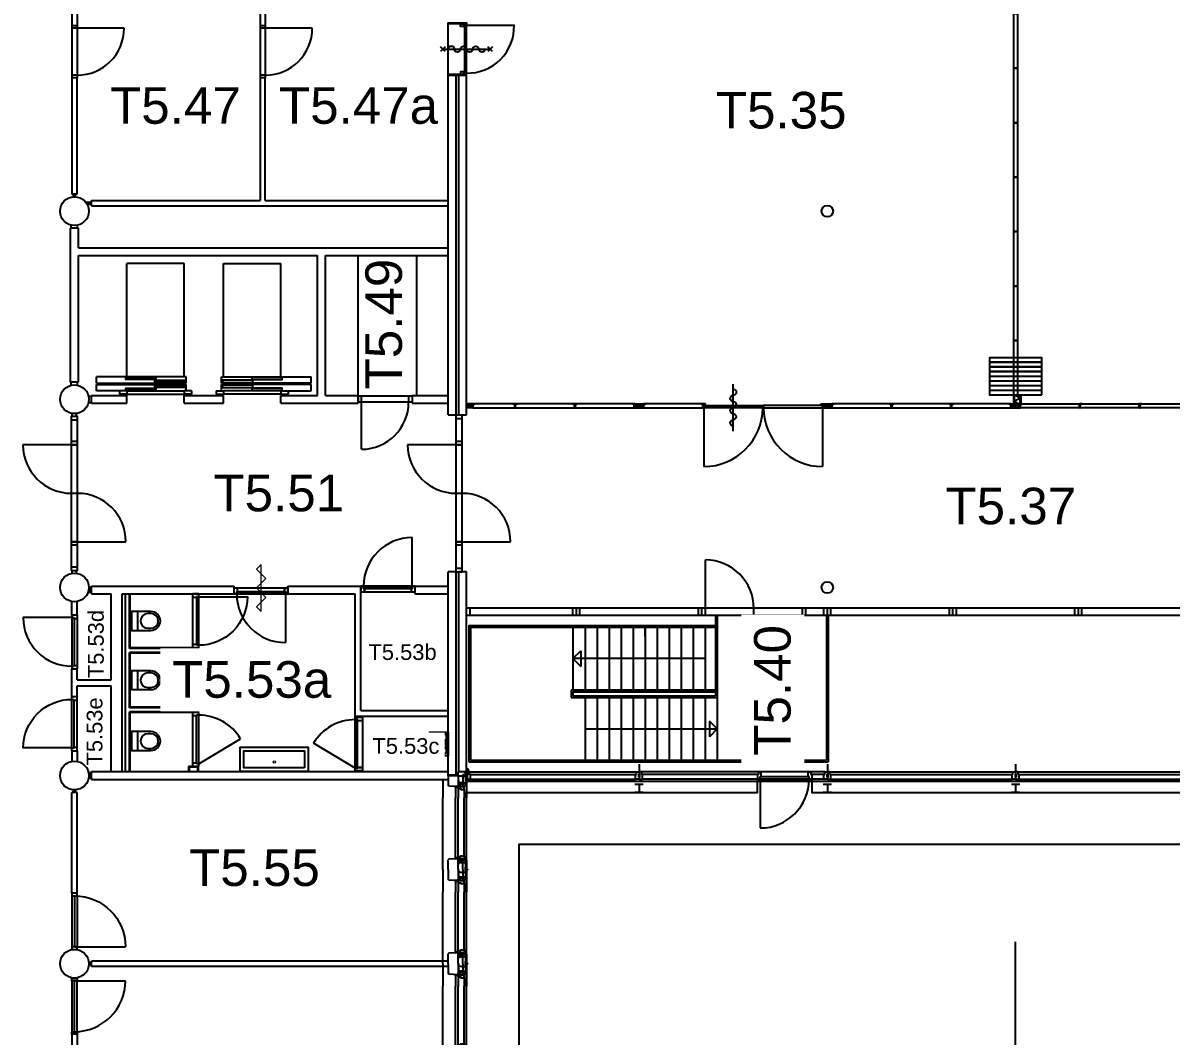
# Model space of a CAD drawing. Header units: millimetres. Extents: x 36149 to 140291, y 28900 to 90465.
# Drawn here: x 58640 to 80597, y 49466 to 68850 of the extents above; entities that cross this region are included whole.
import ezdxf
from ezdxf.enums import TextEntityAlignment as Align

# ---------------------------------------------------------------- set-up
doc = ezdxf.new("R2010")
doc.units = ezdxf.units.MM
doc.linetypes.add('HIDDEN2', pattern=[4.7625, 3.175, -1.5875])
doc.layers.get('0').update_dxf_attribs({"linetype": 'CONTINUOUS'})
for name, color, linetype in [('AL2100_BUITENWANDEN', 3, 'CONTINUOUS'), ('AL2200_BINNENWANDEN', 2, 'CONTINUOUS'), ('AL2400_TRAPPEN', 1, 'CONTINUOUS'), ('AL2800_KONSTRUKTIES', 1, 'CONTINUOUS'), ('AL3100_BUITENWANDOPENINGEN', 1, 'CONTINUOUS'), ('AL3200_BINNENWANDOPENINGEN', 1, 'CONTINUOUS'), ('AL3500_TOEBEHOREN-KOZIJNEN', 1, 'CONTINUOUS'), ('AL4600-RUIMTENUMMER', 2, 'CONTINUOUS'), ('AL4600_RUIMTENUMMERS', 2, 'CONTINUOUS'), ('AL6600_LIFTEN-DISTRIBUTIE', 1, 'CONTINUOUS'), ('AL7200_INR-GEBRUIKSRUIMTEN', 8, 'HIDDEN2'), ('AL7400_SANITAIR', 1, 'CONTINUOUS')]:
    doc.layers.add(name, color=color, linetype=linetype)
doc.styles.add('Arial', font='arial.ttf')

# ---------------------------------------------------------------- blocks, each defined once
blk = doc.blocks.new('AH28HA16')
for points in [[(-80, 76), (80, 76)], [(0, -76), (0, 76)], [(-80, -76), (80, -76)]]:
    blk.add_lwpolyline(points)
blk = doc.blocks.new('VIER')
at = {"layer": 'AL2100_BUITENWANDEN'}
for p, q in [((159, 838), (159, 1056)), ((612, 628), (612, 1056)), ((177, 808), (159, 808)), ((182, 778), (159, 798)), ((159, 778), (182, 798)), ((182, 798), (159, 798)), ((182, 778), (159, 778)), ((179, 650), (159, 670)), ((179, 670), (159, 650)), ((179, 670), (159, 670)), ((177, 643), (177, 808)), ((229, 628), (229, 793)), ((236, 775), (236, 755)), ((236, 685), (236, 665)), ((319, 628), (319, 838)), ((319, 838), (499, 828)), ((499, 828), (509, 818)), ((509, 628), (509, 818)), ((179, 650), (159, 650)), ((177, 643), (159, 643)), ((177, 613), (159, 613)), ((179, 605), (159, 605)), ((159, 585), (179, 605)), ((179, 585), (159, 605)), ((179, 585), (159, 585)), ((182, 478), (159, 478)), ((159, 478), (182, 458)), ((182, 478), (159, 458)), ((182, 458), (159, 458)), ((177, 448), (159, 448)), ((177, 448), (177, 613)), ((229, 628), (229, 463)), ((236, 480), (236, 500)), ((319, 628), (319, 418)), ((509, 628), (509, 438)), ((612, 628), (612, 199)), ((159, 418), (159, 199)), ((319, 418), (499, 428)), ((499, 428), (509, 438))]:
    blk.add_line(p, q, dxfattribs=at)
blk.add_lwpolyline([(179, 578), (179, 623), (143, 623, -0.414214), (139, 627), (139, 629, -0.414214), (143, 633), (179, 633), (179, 678)], format="xyb", dxfattribs=at)
for points in [[(226, 793), (226, 818), (159, 818), (159, 838)], [(159, 643), (159, 808)], [(259, 768), (182, 768), (182, 818)], [(259, 678), (182, 678), (182, 578)], [(314, 713), (314, 763), (214, 763)], [(314, 623), (314, 673), (214, 673)], [(159, 448), (159, 613)], [(226, 463), (226, 438), (159, 438), (159, 418)], [(259, 488), (182, 488), (182, 438)], [(314, 543), (314, 493), (214, 493)]]:
    blk.add_lwpolyline(points, dxfattribs=at)
at = {"layer": 'AL3100_BUITENWANDOPENINGEN'}
for p, q in [((205, 895), (205, 1056)), ((319, 878), (319, 1056)), ((369, 856), (369, 1056)), ((205, 361), (205, 199)), ((319, 378), (319, 199)), ((369, 399), (369, 199))]:
    blk.add_line(p, q, dxfattribs=at)
for points in [[(224, 828), (224, 838), (289, 838), (289, 828), (299, 828), (299, 838), (319, 838), (319, 878), (268, 878), (268, 895), (205, 895), (205, 828)], [(229, 793), (319, 793), (319, 808), (309, 808), (309, 823), (319, 823), (319, 838), (299, 838), (299, 828), (289, 828), (289, 838), (229, 838)], [(269, 793), (269, 790), (316, 790), (316, 743), (319, 743), (319, 793)], [(319, 856), (369, 856), (369, 837), (319, 841)], [(229, 463), (319, 463), (319, 448), (309, 448), (309, 433), (319, 433), (319, 418), (299, 418), (299, 428), (289, 428), (289, 418), (229, 418)], [(269, 463), (269, 466), (316, 466), (316, 513), (319, 513), (319, 463)], [(224, 428), (224, 418), (289, 418), (289, 428), (299, 428), (299, 418), (319, 418), (319, 378), (268, 378), (268, 361), (205, 361), (205, 428)], [(319, 399), (369, 399), (369, 418), (319, 415)]]:
    blk.add_lwpolyline(points, close=True, dxfattribs=at)
at = {"layer": 'AL3500_TOEBEHOREN-KOZIJNEN'}
for points in [[(309, 823), (319, 823), (319, 808), (309, 808)], [(329, 840), (329, 846), (319, 846), (319, 841)], [(309, 433), (319, 433), (319, 448), (309, 448)], [(329, 415), (329, 410), (319, 410), (319, 415)]]:
    blk.add_lwpolyline(points, close=True, dxfattribs=at)
blk = doc.blocks.new('L80.40.8')
blk.add_lwpolyline([(40, 0), (0, 0), (0, 80), (4.5, 80, -0.4142136), (8, 76.5), (8, 15, 0.4142136), (15, 8), (36.5, 8, -0.4142136), (40, 4.5)], format="xyb", close=True)
blk = doc.blocks.new('zelfsluitend')
blk.add_line((0, 451), (0, -451))
for centre, start, end in [((1, 291), 90.6925, 267.951), ((-3, 174), 272.7215, 87.951), ((2, 57), 92.7215, 267.951), ((3, -178), 92.7215, 267.951), ((-2, -61), 272.7215, 87.951), ((-1, -296), 270.717, 87.951)]:
    blk.add_arc(centre, 58.8, start, end)
blk = doc.blocks.new('door')
at = {"flags": 128}
for points in [[(234274, 53069), (234274, 54044)], [(235249, 53069), (234274, 53069)]]:
    blk.add_lwpolyline(points, dxfattribs=at)
for points in [[(234224, 53019), (234224, 53119), (234274, 53119), (234274, 53019)], [(235249, 53019), (235249, 53119), (235299, 53119), (235299, 53019)]]:
    blk.add_lwpolyline(points, close=True)
blk.add_arc((234274, 53069), 975, 0, 90)
blk = doc.blocks.new('WAND TOILET')
at = {"linetype": 'Continuous'}
blk.add_line((120, -180), (120, 180), dxfattribs=at)
for points in [[(370, 180), (0, 180), (0, -180), (370, -180, 1)], [(370, -140, 1), (370, 140), (310, 140, 1), (310, -140)]]:
    blk.add_lwpolyline(points, format="xyb", close=True, dxfattribs=at)

msp = doc.modelspace()

# ---------------------------------------------------------------- hatches: boundary and pattern name
at = {"layer": 'AL3200_BINNENWANDOPENINGEN'}
h = msp.add_hatch(dxfattribs=at)
h.set_pattern_fill('ISOLATIE', color=256, scale=112.499967, angle=270, style=0)
h.set_pattern_definition([(330, (142959.22, 99350), (56.24998, 97.42783), []), (30, (142959.22, 99350), (-56.24998, 97.42783), [])])
h.paths.add_polyline_path([(77709, 61723), (77597, 61723), (77597, 61565), (77709, 61565)])
h = msp.add_hatch(dxfattribs=at)
h.set_pattern_fill('ISOLATIE', color=256, scale=56, angle=180, style=0)
h.set_pattern_definition([(300, (9109.24, 99353), (-48.497423, -28), []), (240, (9109.24, 99353), (-48.497423, 28), [])])
h.paths.add_polyline_path([(67124, 61553), (67244, 61553), (67244, 61497), (67124, 61497)])
h = msp.add_hatch(dxfattribs=at)
h.set_pattern_fill('ISOLATIE', color=256, scale=37, angle=180, style=0)
h.set_pattern_definition([(240, (135724.24, 99348), (32.04294, -18.5), []), (300, (135724.24, 99348), (32.04294, 18.5), [])])
h.paths.add_polyline_path([(70509, 61534), (70339, 61534), (70339, 61497), (70509, 61497)])
h = msp.add_hatch(dxfattribs=at)
h.set_pattern_fill('ISOLATIE', color=256, scale=37, angle=180, style=0)
h.set_pattern_definition([(240, (139324.24, 99348), (32.04294, -18.5), []), (300, (139324.24, 99348), (32.04294, 18.5), [])])
h.paths.add_polyline_path([(74109, 61534), (73939, 61534), (73939, 61497), (74109, 61497)])
h = msp.add_hatch(dxfattribs=at)
h.set_pattern_fill('ISOLATIE', color=256, scale=37, angle=180, style=0)
h.set_pattern_definition([(240, (142924.24, 99348), (32.04294, -18.5), []), (300, (142924.24, 99348), (32.04294, 18.5), [])])
h.paths.add_polyline_path([(77709, 61534), (77539, 61534), (77539, 61497), (77709, 61497)])

# ---------------------------------------------------------------- linework, layer by layer
at = {"layer": 'AL2100_BUITENWANDEN'}
for p, q in [((66774, 61350), (66774, 67850)), ((66774, 67850), (67124, 67850)), ((66924, 61350), (66924, 67850)), ((66974, 61350), (66974, 67850)), ((67124, 61350), (67124, 67850)), ((66774, 61350), (66924, 61350)), ((66974, 61350), (67124, 61350)), ((66774, 54455), (66774, 58350)), ((66924, 58350), (66774, 58350)), ((66924, 54455), (66924, 58350)), ((67124, 58350), (66974, 58350)), ((66974, 54519), (66974, 58350)), ((66974, 54519), (66974, 58350)), ((67124, 54519), (67124, 58350)), ((66924, 54455), (66774, 54455)), ((66964, 54519), (66974, 54519)), ((66964, 54445), (66964, 54519)), ((67124, 54519), (66974, 54519)), ((67054, 54464), (67054, 54285)), ((67099, 54464), (67054, 54464)), ((67124, 54460), (67106, 54460)), ((67106, 54460), (67106, 54270)), ((67124, 54460), (67124, 54270)), ((66671, 54375), (66671, 54022)), ((66774, 54445), (66774, 54260)), ((66964, 54445), (66774, 54445)), ((66784, 54250), (66774, 54260)), ((66964, 54240), (66784, 54250)), ((66964, 54445), (66964, 54240)), ((67047, 54431), (67047, 54451)), ((67047, 54303), (67047, 54323)), ((67101, 54300), (67124, 54300)), ((67124, 54300), (67101, 54280)), ((67101, 54300), (67124, 54280)), ((67101, 54280), (67124, 54280)), ((67106, 54411), (67134, 54391)), ((67134, 54411), (67106, 54391)), ((67106, 54411), (67134, 54411)), ((67106, 54391), (67134, 54391)), ((67106, 54270), (67124, 54270)), ((67124, 54240), (67124, 54022))]:
    msp.add_line(p, q, dxfattribs=at)
for points in [[(66969, 54394), (66969, 54444), (67069, 54444)], [(66969, 54365), (66969, 54315), (67069, 54315)], [(67024, 54439), (67101, 54439), (67101, 54389)], [(67024, 54310), (67101, 54310), (67101, 54260)], [(67057, 54285), (67057, 54260), (67124, 54260), (67124, 54240)]]:
    msp.add_lwpolyline(points, dxfattribs=at)
for centre in [(59624, 61650), (59624, 58050), (59624, 54450), (59624, 50850)]:
    msp.add_circle(centre, 275, dxfattribs=at)
at = {"layer": 'AL2200_BINNENWANDEN'}
for p, q in [((59574, 72125), (59574, 68800)), ((59674, 69550), (59674, 68800)), ((63174, 69550), (63174, 68750)), ((63274, 69550), (63274, 68800)), ((59574, 68800), (59674, 68800)), ((59574, 68800), (59574, 67800)), ((60574, 68750), (59574, 68750)), ((59674, 68800), (59674, 67800)), ((63174, 68800), (63274, 68800)), ((63174, 68800), (63174, 67800)), ((64174, 68750), (63174, 68750)), ((63274, 68800), (63274, 67800)), ((59674, 67850), (59574, 67850)), ((63274, 67850), (63174, 67850)), ((59674, 67800), (59574, 67800)), ((59574, 67800), (59574, 65575)), ((59674, 65575), (59674, 67800)), ((63274, 67800), (63174, 67800)), ((63174, 67800), (63174, 65450)), ((63274, 65450), (63274, 67800)), ((59674, 65575), (59574, 65575)), ((59606, 65524), (59606, 65575)), ((59642, 65524), (59642, 65575)), ((59949, 65450), (63174, 65450)), ((59949, 65350), (59949, 65450)), ((63274, 65450), (66774, 65450)), ((59842, 65418), (59949, 65418)), ((59865, 65382), (59949, 65382)), ((59949, 65350), (66774, 65350)), ((59549, 61975), (59549, 64925)), ((59699, 64925), (59549, 64925)), ((59699, 64550), (59699, 64925)), ((59699, 64550), (66774, 64550)), ((59699, 64400), (64274, 64400)), ((59699, 61975), (59699, 64400)), ((64274, 61725), (64274, 64400)), ((64424, 64400), (66774, 64400)), ((64424, 61725), (64424, 64400)), ((59699, 61975), (59549, 61975)), ((59949, 61575), (59949, 61725)), ((59949, 61725), (60624, 61725)), ((60624, 61575), (60624, 61725)), ((61724, 61575), (61724, 61725)), ((61724, 61725), (62474, 61725)), ((62474, 61575), (62474, 61725)), ((63574, 61725), (64274, 61725)), ((63574, 61575), (63574, 61725)), ((64424, 61725), (65049, 61725)), ((65049, 61575), (65049, 61725)), ((66083, 61725), (66774, 61725)), ((66083, 61725), (66083, 61575)), ((59949, 61575), (60624, 61575)), ((61724, 61575), (62474, 61575)), ((63574, 61575), (65049, 61575)), ((66083, 61575), (66774, 61575)), ((59949, 58050), (59895, 58050)), ((59949, 58018), (59899, 58018)), ((59949, 57982), (59899, 57982)), ((59949, 58075), (62678, 58075)), ((59949, 58050), (59949, 58075)), ((59949, 57925), (59949, 58075)), ((59949, 57950), (59949, 58050)), ((62678, 57925), (62678, 58075)), ((63708, 58075), (65104, 58075)), ((63708, 57925), (63708, 58075)), ((65104, 55695), (65104, 58075)), ((66134, 58075), (66134, 57925)), ((66134, 58075), (66774, 58075)), ((59574, 57524), (59574, 57780)), ((59674, 57524), (59674, 57780)), ((59949, 57950), (59895, 57950)), ((59949, 57925), (59949, 57950)), ((59949, 57925), (60324, 57925)), ((60324, 56280), (60324, 57925)), ((60538, 57925), (62678, 57925)), ((60538, 54525), (60538, 57925)), ((60538, 54525), (60538, 57925)), ((60601, 54525), (60601, 57925)), ((60676, 56879), (60676, 57925)), ((60688, 56891), (60688, 57925)), ((63708, 57925), (64994, 57925)), ((64994, 55585), (64994, 57925)), ((66134, 57925), (66774, 57925)), ((61980, 56879), (60676, 56879)), ((61992, 56891), (60688, 56891)), ((61980, 56879), (61980, 56804)), ((61992, 56891), (61992, 56791)), ((60676, 55745), (60676, 56804)), ((61980, 56804), (60676, 56804)), ((60688, 55757), (60688, 56791)), ((61992, 56791), (60688, 56791)), ((59574, 55960), (59574, 56490)), ((59674, 56280), (59674, 56490)), ((59674, 56280), (60324, 56280)), ((59674, 56094), (59674, 56170)), ((59674, 55960), (59674, 56170)), ((59674, 56170), (60324, 56170)), ((60324, 54525), (60324, 56170)), ((61980, 55745), (60676, 55745)), ((61980, 55670), (60676, 55670)), ((60676, 54525), (60676, 55670)), ((61992, 55757), (60688, 55757)), ((61992, 55657), (60688, 55657)), ((60688, 54525), (60688, 55657)), ((61980, 55745), (61980, 55670)), ((61992, 55757), (61992, 55657)), ((64994, 55585), (66774, 55585)), ((64994, 55570), (64994, 55585)), ((65104, 55695), (66774, 55695)), ((65133, 55570), (65133, 55585)), ((59574, 54926), (59574, 54725)), ((59674, 54926), (59674, 54720)), ((59949, 54500), (59895, 54500)), ((59949, 54468), (59899, 54468)), ((59949, 54525), (66774, 54525)), ((59949, 54375), (59949, 54525)), ((59949, 54525), (59949, 54500)), ((59949, 54400), (59949, 54500)), ((61805, 54623), (61805, 54525)), ((61992, 54623), (61805, 54623)), ((61817, 54611), (61817, 54525)), ((61980, 54611), (61817, 54611)), ((61980, 54611), (61980, 54525)), ((61992, 54623), (61992, 54525)), ((64994, 54540), (64994, 54525)), ((65133, 54540), (65133, 54525)), ((66774, 54445), (66774, 54455)), ((59949, 54400), (59895, 54400)), ((59949, 54432), (59899, 54432)), ((59949, 54400), (59949, 54375)), ((59949, 54375), (66774, 54375)), ((59574, 52200), (59574, 54125)), ((59674, 54125), (59574, 54125)), ((59606, 54125), (59606, 54176)), ((59642, 54125), (59642, 54176)), ((59674, 52200), (59674, 54125)), ((59674, 52200), (59574, 52200)), ((59949, 50868), (59899, 50868)), ((59949, 50832), (59899, 50832)), ((66774, 50900), (59949, 50900)), ((59949, 50800), (59949, 50900)), ((66774, 50800), (59949, 50800)), ((59574, 49500), (59574, 43975)), ((59674, 49500), (59574, 49500)), ((59674, 49500), (59674, 43975))]:
    msp.add_line(p, q, dxfattribs=at)
msp.add_circle((59624, 65250), 275, dxfattribs=at)
for centre in [(59674, 68750), (63274, 68750)]:
    msp.add_arc(centre, 900, 270, 0, dxfattribs=at)
at = {"layer": 'AL2400_TRAPPEN'}
for p, q in [((67164, 57321), (71885, 57321)), ((67164, 57321), (67164, 54710)), ((71885, 57511), (71885, 55975)), ((71919, 57511), (71919, 55941)), ((74007, 57511), (74007, 54744)), ((74041, 57511), (74041, 54710)), ((67198, 57287), (71885, 57287)), ((67198, 57287), (67198, 54744)), ((69159, 57287), (69159, 56089)), ((69389, 57287), (69389, 56089)), ((69619, 57287), (69619, 56089)), ((69849, 57287), (69849, 56089)), ((70079, 57287), (70079, 56089)), ((70309, 57287), (70309, 56089)), ((70539, 57108), (70539, 57287)), ((70539, 57287), (70539, 56089)), ((70769, 57287), (70769, 56312)), ((70999, 57287), (70999, 56089)), ((71229, 57287), (71229, 56089)), ((71459, 57287), (71459, 56089)), ((71689, 57287), (71689, 56089)), ((69159, 56688), (69309, 56838)), ((71689, 56688), (69159, 56688)), ((69159, 56688), (69309, 56538)), ((69309, 56838), (69309, 56538)), ((70769, 56312), (70769, 56089)), ((69125, 56089), (71885, 56089)), ((69125, 56089), (69125, 55941)), ((69159, 56055), (71885, 56055)), ((69159, 56055), (69159, 55975)), ((69125, 55941), (71919, 55941)), ((69159, 55975), (71885, 55975)), ((69389, 55941), (69389, 54744)), ((69619, 55941), (69619, 54744)), ((69849, 55941), (69849, 54744)), ((70079, 55941), (70079, 54744)), ((70309, 55941), (70309, 54744)), ((70539, 55941), (70539, 54744)), ((70769, 55941), (70769, 54744)), ((70999, 55941), (70999, 54744)), ((71229, 55941), (71229, 54744)), ((71459, 55941), (71459, 54744)), ((71689, 55941), (71689, 54744)), ((71919, 55941), (71919, 54744)), ((69389, 55342), (71919, 55342)), ((71919, 55342), (71769, 55492)), ((71769, 55492), (71769, 55192)), ((71919, 55342), (71769, 55192)), ((67164, 54710), (74041, 54710)), ((67198, 54744), (74007, 54744))]:
    msp.add_line(p, q, dxfattribs=at)
at = {"layer": 'AL2800_KONSTRUKTIES'}
for p, q in [((70424, 54669), (70424, 54519)), ((70424, 54669), (70424, 54519)), ((74024, 54669), (74024, 54519)), ((74024, 54669), (74024, 54519)), ((77624, 54669), (77624, 54519)), ((77624, 54669), (77624, 54519))]:
    msp.add_line(p, q, dxfattribs=at)
msp.add_lwpolyline([(81524, 54129), (81524, 54381), (82558, 54381), (82558, 54129), (88099, 54129), (88099, 53129), (68124, 53129), (68124, 28950), (67124, 28950), (67124, 54129), (72690, 54129), (72690, 54381), (73724, 54381), (73724, 54129)], close=True, dxfattribs=at)
for centre in [(74024, 65250), (74024, 58050)]:
    msp.add_circle(centre, 110, dxfattribs=at)
at = {"layer": 'AL3100_BUITENWANDOPENINGEN'}
for p, q in [((67124, 54570), (67124, 54524)), ((67159, 54570), (67124, 54570)), ((67124, 54524), (67137, 54524)), ((67137, 54524), (67137, 54519)), ((67137, 54519), (67159, 54519)), ((67159, 54519), (67159, 54570)), ((67184, 54519), (70374, 54519)), ((67201, 54469), (70357, 54469)), ((70357, 54381), (70357, 54469)), ((70357, 54469), (70374, 54469)), ((70374, 54469), (70374, 54519)), ((70374, 54519), (70424, 54519)), ((70414, 54480), (70414, 54421)), ((70414, 54480), (70424, 54480)), ((70474, 54519), (70424, 54519)), ((70424, 54519), (70424, 54480)), ((70434, 54480), (70424, 54480)), ((70434, 54480), (70434, 54421)), ((73974, 54519), (70474, 54519)), ((70474, 54469), (70474, 54519)), ((70491, 54469), (70474, 54469)), ((72690, 54469), (70491, 54469)), ((70491, 54381), (70491, 54469)), ((72707, 54469), (72690, 54469)), ((72690, 54469), (72690, 54381)), ((72707, 54519), (72707, 54469)), ((72757, 54519), (72707, 54519)), ((72757, 54432), (72757, 54519)), ((73657, 54519), (73707, 54519)), ((73657, 54432), (73657, 54519)), ((73707, 54519), (73707, 54469)), ((73707, 54469), (73724, 54469)), ((73957, 54469), (73724, 54469)), ((73724, 54469), (73724, 54381)), ((73957, 54469), (73974, 54469)), ((73957, 54381), (73957, 54469)), ((73974, 54469), (73974, 54519)), ((73974, 54519), (74024, 54519)), ((74014, 54480), (74014, 54421)), ((74014, 54480), (74024, 54480)), ((74024, 54519), (74024, 54480)), ((74074, 54519), (74024, 54519)), ((74034, 54480), (74024, 54480)), ((74034, 54480), (74034, 54421)), ((74074, 54519), (77574, 54519)), ((74074, 54469), (74074, 54519)), ((74091, 54469), (74074, 54469)), ((74091, 54469), (77557, 54469)), ((74091, 54381), (74091, 54469)), ((77557, 54381), (77557, 54469)), ((77557, 54469), (77574, 54469)), ((77574, 54469), (77574, 54519)), ((77574, 54519), (77624, 54519)), ((77614, 54480), (77624, 54480)), ((77614, 54480), (77614, 54421)), ((77674, 54519), (77624, 54519)), ((77624, 54519), (77624, 54480)), ((77634, 54480), (77624, 54480)), ((77634, 54480), (77634, 54421)), ((77674, 54519), (81174, 54519)), ((77674, 54469), (77674, 54519)), ((77691, 54469), (77674, 54469)), ((77691, 54469), (81157, 54469)), ((77691, 54381), (77691, 54469)), ((67134, 54381), (67134, 54340)), ((67134, 54340), (88114, 54340)), ((67201, 54381), (70357, 54381)), ((70424, 54381), (70357, 54381)), ((70424, 54421), (70414, 54421)), ((70424, 54421), (70434, 54421)), ((70424, 54421), (70424, 54381)), ((70424, 54381), (70491, 54381)), ((73957, 54381), (70491, 54381)), ((72690, 54381), (72740, 54381)), ((72740, 54381), (72740, 54432)), ((72740, 54432), (72757, 54432)), ((72740, 54381), (72740, 53447)), ((72757, 54432), (73657, 54432)), ((73674, 54432), (73657, 54432)), ((73674, 54381), (73674, 54432)), ((73724, 54381), (73674, 54381)), ((74024, 54381), (73957, 54381)), ((74024, 54421), (74014, 54421)), ((74024, 54421), (74024, 54381)), ((74024, 54421), (74034, 54421)), ((74024, 54381), (74091, 54381)), ((74091, 54381), (77557, 54381)), ((77624, 54381), (77557, 54381)), ((77624, 54421), (77614, 54421)), ((77624, 54421), (77634, 54421)), ((77624, 54421), (77624, 54381)), ((77624, 54381), (77691, 54381)), ((77691, 54381), (81157, 54381)), ((66671, 53078), (66671, 54022)), ((66914, 54222), (66914, 54021)), ((66914, 53078), (66914, 54022)), ((66964, 54200), (66964, 54022)), ((66964, 53078), (66964, 54022)), ((67078, 54183), (67078, 54022)), ((67078, 53078), (67078, 54022)), ((67124, 53078), (67124, 54022)), ((66671, 51278), (66671, 52222)), ((66914, 51278), (66914, 52222)), ((66964, 51278), (66964, 52222)), ((67078, 51278), (67078, 52222)), ((67124, 51278), (67124, 52222)), ((66671, 49478), (66671, 50422)), ((66914, 49478), (66914, 50422)), ((66964, 49478), (66964, 50422)), ((67078, 49478), (67078, 50422)), ((67124, 49478), (67124, 50422))]:
    msp.add_line(p, q, dxfattribs=at)
for points in [[(67144, 54519), (67099, 54519), (67099, 54464), (67144, 54464)], [(67134, 54381), (67201, 54381), (67201, 54469), (67184, 54469), (67184, 54519), (67149, 54519), (67149, 54461), (67134, 54461)], [(66964, 54222), (66914, 54222), (66914, 54241), (66964, 54237)], [(67014, 54285), (67014, 54288), (66967, 54288), (66967, 54335), (66964, 54335), (66964, 54285)], [(67054, 54285), (66964, 54285), (66964, 54270), (66974, 54270), (66974, 54255), (66964, 54255), (66964, 54240), (66984, 54240), (66984, 54250), (66994, 54250), (66994, 54240), (67054, 54240)], [(67059, 54250), (67059, 54240), (66994, 54240), (66994, 54250), (66984, 54250), (66984, 54240), (66964, 54240), (66964, 54200), (67015, 54200), (67015, 54183), (67078, 54183), (67078, 54250)]]:
    msp.add_lwpolyline(points, close=True, dxfattribs=at)
msp.add_arc((72740, 54381), 934, 270, 0, dxfattribs=at)
at = {"layer": 'AL3200_BINNENWANDOPENINGEN'}
for p, q in [((66774, 67865), (66774, 68835)), ((67122, 68808), (68038, 68808)), ((59564, 64925), (59564, 64982)), ((59684, 64925), (59684, 64982)), ((59564, 61912), (59564, 61975)), ((59684, 61912), (59684, 61975)), ((59886, 61710), (59949, 61710)), ((65049, 61725), (65049, 61575)), ((65049, 61707), (65049, 61593)), ((66083, 61707), (65049, 61707)), ((65116, 60693), (65116, 61707)), ((66016, 61707), (66016, 61593)), ((66083, 61725), (66083, 61575)), ((66083, 61725), (66083, 61575)), ((66083, 61707), (66083, 61593)), ((59886, 61590), (59949, 61590)), ((66083, 61593), (65049, 61593)), ((59567, 58375), (59567, 61325)), ((59567, 61325), (59681, 61325)), ((59582, 61325), (59582, 61378)), ((59666, 61325), (59666, 61378)), ((59681, 58375), (59681, 61325)), ((66924, 58350), (66924, 61350)), ((66924, 61350), (67038, 61350)), ((66924, 61283), (67038, 61283)), ((67038, 58350), (67038, 61350)), ((59567, 61258), (59681, 61258)), ((59681, 60845), (59567, 60845)), ((67038, 60845), (66924, 60845)), ((59681, 60778), (58640, 60778)), ((59681, 60778), (59567, 60778)), ((59567, 60778), (59681, 60778)), ((67038, 60778), (65997, 60778)), ((67038, 60778), (66924, 60778)), ((66924, 60778), (67038, 60778)), ((59681, 59850), (59567, 59850)), ((59681, 59850), (59567, 59850)), ((67038, 59850), (66924, 59850)), ((67038, 59850), (66924, 59850)), ((59681, 58923), (59567, 58923)), ((59567, 58923), (60609, 58923)), ((59681, 58856), (59567, 58856)), ((67038, 58923), (66924, 58923)), ((66924, 58923), (67966, 58923)), ((67038, 58856), (66924, 58856)), ((59567, 58442), (59681, 58442)), ((66924, 58417), (67038, 58417)), ((71691, 57511), (71691, 58578)), ((59567, 58375), (59681, 58375)), ((59582, 58322), (59582, 58375)), ((59666, 58322), (59666, 58375)), ((66924, 58350), (67038, 58350)), ((88124, 57650), (67124, 57650)), ((67124, 57536), (67124, 57650)), ((67124, 57511), (67124, 57650)), ((67191, 57536), (67191, 57650)), ((67191, 57511), (67191, 57650)), ((69157, 57511), (69157, 57650)), ((69224, 57511), (69224, 57650)), ((69291, 57511), (69291, 57650)), ((71557, 57511), (71557, 57650)), ((71624, 57511), (71624, 57650)), ((72619, 57511), (72619, 57643)), ((73546, 56584), (73546, 57650)), ((73613, 57511), (73613, 57650)), ((73957, 57511), (73957, 57650)), ((74024, 57511), (74024, 57650)), ((74091, 57511), (74091, 57650)), ((76357, 57511), (76357, 57650)), ((76424, 57511), (76424, 57650)), ((76491, 57511), (76491, 57650)), ((78757, 57511), (78757, 57650)), ((78824, 57511), (78824, 57650)), ((78891, 57511), (78891, 57650)), ((88124, 57511), (67124, 57511)), ((59574, 52150), (59574, 51175)), ((59674, 52150), (59674, 51175)), ((59674, 50525), (59574, 50525)), ((59574, 50525), (59574, 49550)), ((59674, 49550), (59674, 50525))]:
    msp.add_line(p, q, dxfattribs=at)
at = {"layer": 'AL3200_BINNENWANDOPENINGEN', "ltscale": 50}
for p, q in [((66084, 58075), (66084, 59005)), ((62678, 58039), (63708, 58039)), ((62678, 57925), (62678, 58039)), ((62728, 57968), (63658, 57968)), ((62728, 57925), (62728, 57968)), ((62745, 57968), (62745, 58039)), ((63658, 57968), (63073, 57968)), ((63641, 57968), (63641, 58039)), ((63658, 57925), (63658, 57968)), ((63708, 57925), (63708, 58039)), ((66134, 58075), (65104, 58075)), ((65104, 58075), (65104, 57961)), ((65154, 58075), (65154, 58032)), ((66084, 58032), (65154, 58032)), ((65154, 58032), (65739, 58032)), ((65171, 58032), (65171, 57961)), ((66067, 58032), (66067, 57961)), ((66084, 58075), (66084, 58032)), ((66134, 58075), (66134, 57961)), ((61888, 56891), (61888, 57925)), ((62002, 57925), (61888, 57925)), ((61959, 57858), (61888, 57858)), ((61959, 57873), (61959, 56943)), ((62002, 57873), (61959, 57873)), ((62002, 56891), (62002, 57925)), ((62678, 57925), (63708, 57925)), ((63658, 57925), (63658, 56995)), ((66134, 57961), (65104, 57961)), ((59574, 57524), (59574, 56490)), ((59574, 57524), (59674, 57524)), ((59574, 57472), (59617, 57472)), ((59617, 57472), (59617, 56542)), ((59617, 57457), (59674, 57457)), ((59674, 57524), (59674, 56490)), ((61959, 56958), (61888, 56958)), ((62002, 56891), (61888, 56891)), ((62002, 56891), (61888, 56891)), ((62002, 56943), (61959, 56943)), ((61888, 55757), (61888, 56791)), ((62002, 56791), (61888, 56791)), ((62002, 56791), (61888, 56791)), ((61959, 56724), (61888, 56724)), ((61959, 55809), (61959, 56739)), ((62002, 56739), (61959, 56739)), ((62002, 55757), (62002, 56791)), ((59574, 56542), (59617, 56542)), ((59574, 56490), (59674, 56490)), ((59574, 56490), (59674, 56490)), ((59617, 56557), (59674, 56557)), ((59574, 54926), (59574, 55960)), ((59574, 55960), (59674, 55960)), ((59574, 55960), (59674, 55960)), ((59574, 55908), (59617, 55908)), ((59617, 54978), (59617, 55908)), ((59617, 55893), (59674, 55893)), ((59674, 54926), (59674, 55960)), ((61959, 55824), (61888, 55824)), ((62002, 55809), (61959, 55809)), ((62002, 55757), (61888, 55757)), ((61888, 54623), (61888, 55657)), ((62002, 55657), (61888, 55657)), ((61959, 55590), (61888, 55590)), ((61959, 54675), (61959, 55605)), ((62002, 55605), (61959, 55605)), ((62002, 54623), (62002, 55657)), ((62002, 54675), (62801, 55152)), ((59574, 54978), (59617, 54978)), ((59574, 54926), (59674, 54926)), ((59617, 54993), (59674, 54993)), ((64994, 54590), (64196, 55067)), ((61959, 54690), (61888, 54690)), ((62002, 54675), (61959, 54675)), ((62002, 54623), (61888, 54623))]:
    msp.add_line(p, q, dxfattribs=at)
at = {"layer": 'AL3200_BINNENWANDOPENINGEN', "lineweight": 15, "ltscale": 50}
msp.add_line((63193, 57589), (63193, 58489), dxfattribs=at)
at = {"layer": 'AL3200_BINNENWANDOPENINGEN'}
for points in [[(77664, 69024), (77585, 69024), (77585, 67982), (77664, 67982)], [(67074, 68850), (67074, 68835), (66774, 68835), (66774, 68850)], [(67122, 68808), (67082, 68808), (67082, 67892), (67122, 67892)], [(67074, 67850), (67074, 67865), (66774, 67865), (66774, 67850)], [(77664, 67982), (77585, 67982), (77585, 66941), (77664, 66941)], [(77664, 66941), (77585, 66941), (77585, 65900), (77664, 65900)], [(77664, 65900), (77585, 65900), (77585, 64859), (77664, 64859)], [(77664, 64859), (77585, 64859), (77585, 63817), (77664, 63817)], [(77664, 63817), (77585, 63817), (77585, 62776), (77664, 62776)], [(77664, 62776), (77585, 62776), (77585, 61735), (77664, 61735)], [(78124, 62365), (78124, 62445), (77124, 62445), (77124, 62365)], [(78124, 62275), (78124, 62355), (77124, 62355), (77124, 62275)], [(78124, 62185), (78124, 62265), (77124, 62265), (77124, 62185)], [(78124, 62095), (78124, 62175), (77124, 62175), (77124, 62095)], [(78124, 62005), (78124, 62085), (77124, 62085), (77124, 62005)], [(78124, 61915), (78124, 61995), (77124, 61995), (77124, 61915)], [(78124, 61825), (78124, 61905), (77124, 61905), (77124, 61825)], [(78124, 61735), (78124, 61815), (77124, 61815), (77124, 61735)], [(77585, 61565), (77597, 61565), (77597, 61735), (77585, 61735)], [(77709, 61723), (77597, 61723), (77597, 61565), (77709, 61565)], [(77721, 61565), (77709, 61565), (77709, 61735), (77721, 61735)], [(67244, 61553), (67244, 61565), (67124, 61565), (67124, 61553)], [(67124, 61553), (67244, 61553), (67244, 61497), (67124, 61497)], [(67124, 61485), (67124, 61497), (67244, 61497), (67244, 61485)], [(70339, 61565), (67244, 61565), (67244, 61485), (70339, 61485)], [(70339, 61534), (70339, 61565), (70509, 61565), (70509, 61534)], [(70509, 61485), (70509, 61497), (70339, 61497), (70339, 61485)], [(71661, 61529), (72788, 61529), (72788, 61489), (71661, 61489)], [(72788, 61529), (72804, 61529), (72804, 61489), (72788, 61489)], [(73931, 61529), (72804, 61529), (72804, 61489), (73931, 61489)], [(73939, 61534), (73939, 61565), (74109, 61565), (74109, 61534)], [(74109, 61485), (74109, 61497), (73939, 61497), (73939, 61485)], [(77539, 61565), (74109, 61565), (74109, 61485), (77539, 61485)], [(77539, 61534), (77539, 61565), (77709, 61565), (77709, 61534)], [(77709, 61485), (77709, 61497), (77539, 61497), (77539, 61485)], [(77709, 61565), (81139, 61565), (81139, 61485), (77709, 61485)]]:
    msp.add_lwpolyline(points, close=True, dxfattribs=at)
for points in [[(67124, 68810), (67070, 68810), (67070, 68783), (67010, 68783), (67010, 68835), (67074, 68835), (67074, 68850), (67124, 68850), (67124, 68810)], [(66715, 68394), (66627, 68306)], [(66715, 68306), (66627, 68394)], [(67618, 68394), (67529, 68306)], [(67618, 68306), (67529, 68394)], [(67124, 67890), (67070, 67890), (67070, 67917), (67010, 67917), (67010, 67865), (67074, 67865), (67074, 67850), (67124, 67850), (67124, 67890)], [(70509, 61485), (71653, 61485), (71653, 61565), (70509, 61565)], [(71661, 61489), (71661, 60361)], [(73931, 61489), (73931, 60361)]]:
    msp.add_lwpolyline(points, dxfattribs=at)
at = {"layer": 'AL3200_BINNENWANDOPENINGEN', "lineweight": 15, "ltscale": 50}
msp.add_lwpolyline([(63193, 57589), (63103, 57679), (63283, 57859), (63103, 58039), (63283, 58219), (63103, 58399), (63193, 58489)], dxfattribs=at)
at = {"layer": 'AL3200_BINNENWANDOPENINGEN', "ltscale": 50}
for points in [[(62678, 57925), (62678, 58039), (63708, 58039), (63708, 57925)], [(66134, 58075), (66134, 57961), (65104, 57961), (65104, 58075)], [(64994, 55570), (65133, 55570), (65133, 54540), (64994, 54540)]]:
    msp.add_lwpolyline(points, close=True, dxfattribs=at)
for points in [[(62745, 57968), (62728, 57968), (62728, 57925), (63658, 57925), (63658, 57968), (63641, 57968), (63641, 58039), (63641, 57968), (62745, 57968), (62745, 58039)], [(62728, 57925), (62728, 57968), (63658, 57968), (63658, 57925)], [(66084, 58075), (66084, 58032), (65154, 58032), (65154, 58075)], [(66067, 58032), (66084, 58032), (66084, 58075), (65154, 58075), (65154, 58032), (65171, 58032), (65171, 57961), (65171, 58032), (66067, 58032), (66067, 57961)], [(65037, 55503), (65037, 55520), (64994, 55520), (64994, 54590), (65037, 54590), (65037, 54607), (65133, 54607), (65037, 54607), (65037, 55503), (65133, 55503)]]:
    msp.add_lwpolyline(points, dxfattribs=at)
for points in [[(62002, 57873), (62932, 57873, -0.414214), (62002, 56943)], [(59574, 57472), (58644, 57472, 0.414214), (59574, 56542)], [(62002, 55809), (62932, 55809, 0.414214), (62002, 56739)], [(59574, 54978), (58644, 54978, -0.414214), (59574, 55908)]]:
    msp.add_lwpolyline(points, format="xyb", dxfattribs=at)
at = {"layer": 'AL3200_BINNENWANDOPENINGEN'}
for centre, radius, start, end in [((67145, 68779), 888, 268.5037, 1.8513), ((65116, 61593), 900, 270, 0), ((71661, 61489), 1127, 270, 0), ((73931, 61489), 1127, 180, 270), ((59567, 60778), 927, 180, 270), ((66924, 60778), 927, 180, 270), ((59681, 58923), 927, 0, 90), ((67038, 58923), 927, 0, 90), ((71685, 57644), 933, 359.9373, 89.6319), ((73546, 57511), 928, 180, 270)]:
    msp.add_arc(centre, radius, start, end, dxfattribs=at)
at = {"layer": 'AL3200_BINNENWANDOPENINGEN', "ltscale": 50}
for centre, start, end in [((66084, 58075), 90, 180), ((63658, 57925), 180, 270), ((62002, 54675), 30.8557, 90), ((64994, 54590), 90, 149.1443)]:
    msp.add_arc(centre, 930, start, end, dxfattribs=at)
at = {"layer": 'AL4600-RUIMTENUMMER'}
msp.add_line((77627, 44358), (77624, 51268), dxfattribs=at)
at = {"layer": 'AL6600_LIFTEN-DISTRIBUTIE'}
for p, q in [((61724, 64250), (60624, 64250)), ((60624, 62080), (60624, 64250)), ((61724, 62080), (61724, 64250)), ((62474, 62080), (62474, 64250)), ((62474, 64250), (63574, 64250)), ((63574, 62080), (63574, 64250)), ((60624, 62080), (60624, 62150)), ((63574, 62080), (63574, 62150)), ((61764, 62080), (60044, 62080)), ((60044, 61960), (60044, 62080)), ((60044, 61960), (61764, 61960)), ((60044, 61930), (61764, 61930)), ((60044, 61810), (60044, 61930)), ((61764, 61960), (61764, 62080)), ((61764, 61810), (61764, 61930)), ((62434, 62080), (64154, 62080)), ((62434, 61960), (62434, 62080)), ((64154, 61960), (62434, 61960)), ((64154, 61930), (62434, 61930)), ((62434, 61810), (62434, 61930)), ((64154, 61960), (64154, 62080)), ((64154, 61810), (64154, 61930)), ((60484, 61810), (60044, 61810)), ((60484, 61810), (60484, 61750)), ((60624, 61810), (60484, 61810)), ((60624, 61750), (60484, 61750)), ((60624, 61810), (61724, 61810)), ((60624, 61810), (60624, 61750)), ((60624, 61750), (61724, 61750)), ((61724, 61810), (61724, 61750)), ((61864, 61810), (61724, 61810)), ((61864, 61750), (61724, 61750)), ((61864, 61810), (61864, 61750)), ((62334, 61810), (62474, 61810)), ((62334, 61810), (62334, 61750)), ((62334, 61750), (62474, 61750)), ((62474, 61810), (62474, 61750)), ((63574, 61810), (62474, 61810)), ((63574, 61750), (62474, 61750)), ((63574, 61810), (63574, 61750)), ((63574, 61810), (63714, 61810)), ((63574, 61750), (63714, 61750)), ((63714, 61810), (64154, 61810)), ((63714, 61810), (63714, 61750))]:
    msp.add_line(p, q, dxfattribs=at)
for points in [[(61184, 62026), (60604, 62026), (60604, 62068), (61184, 62068)], [(61744, 61972), (61164, 61972), (61164, 62014), (61744, 62014)], [(62454, 61972), (63034, 61972), (63034, 62014), (62454, 62014)], [(63014, 62026), (63594, 62026), (63594, 62068), (63014, 62068)], [(61184, 61822), (60604, 61822), (60604, 61864), (61184, 61864)], [(61744, 61876), (61164, 61876), (61164, 61918), (61744, 61918)], [(62454, 61876), (63034, 61876), (63034, 61918), (62454, 61918)], [(63014, 61822), (63594, 61822), (63594, 61864), (63014, 61864)]]:
    msp.add_lwpolyline(points, close=True, dxfattribs=at)
at = {"layer": 'AL7200_INR-GEBRUIKSRUIMTEN'}
for p, q in [((65049, 61725), (65049, 64400)), ((66174, 61725), (66174, 64400))]:
    msp.add_line(p, q, dxfattribs=at)
at = {"layer": 'AL7400_SANITAIR', "ltscale": 50}
for p, q in [((66464, 55135), (66734, 55135)), ((66464, 55095), (66734, 55095)), ((66464, 55055), (66734, 55055)), ((66464, 55015), (66734, 55015)), ((66464, 54975), (66734, 54975))]:
    msp.add_line(p, q, dxfattribs=at)
for points in [[(66774, 54830), (66424, 54830), (66424, 55280), (66774, 55280)], [(66734, 54870), (66464, 54870), (66464, 55240), (66734, 55240)], [(64095, 54525), (62795, 54525), (62795, 54995), (64095, 54995)], [(64025, 54595), (62865, 54595), (62865, 54925), (64025, 54925)]]:
    msp.add_lwpolyline(points, close=True, dxfattribs=at)
at = {"layer": 'AL7400_SANITAIR', "linetype": 'Continuous', "lineweight": 15}
msp.add_circle((63445, 54712), 22.5, dxfattribs=at)

# ---------------------------------------------------------------- block references
at = {"layer": 'AL2100_BUITENWANDEN', "rotation": 180}
for p in [(67283, 53278), (67283, 51478), (67283, 49678)]:
    msp.add_blockref('VIER', p, dxfattribs=at)
at = {"layer": 'AL2800_KONSTRUKTIES', "rotation": 180}
for p in [(70424, 54205), (74024, 54205), (77624, 54205)]:
    msp.add_blockref('AH28HA16', p, dxfattribs=at)
at = {"layer": 'AL3200_BINNENWANDOPENINGEN', "xscale": -1}
for name, p, rotation in [('zelfsluitend', (67122, 68350), 90), ('zelfsluitend', (72224, 61489), 180), ('L80.40.8', (67244, 61565), 180), ('L80.40.8', (68053, 61565), 180), ('L80.40.8', (69196, 61565), 180), ('L80.40.8', (70509, 61565), 180), ('L80.40.8', (71653, 61565), 180), ('L80.40.8', (74109, 61565), 180), ('L80.40.8', (75253, 61565), 180), ('L80.40.8', (76396, 61565), 180), ('L80.40.8', (77709, 61565), 180), ('L80.40.8', (78853, 61565), 180), ('L80.40.8', (79996, 61565), 180), ('door', (6556, -183099), 270)]:
    msp.add_blockref(name, p, dxfattribs=dict(at, rotation=rotation))
at = {"layer": 'AL3200_BINNENWANDOPENINGEN'}
for name, p, rotation in [('L80.40.8', (68053, 61565), 180), ('L80.40.8', (69196, 61565), 180), ('L80.40.8', (70339, 61565), 180), ('L80.40.8', (71653, 61565), 180), ('L80.40.8', (73939, 61565), 180), ('L80.40.8', (75253, 61565), 180), ('L80.40.8', (76396, 61565), 180), ('L80.40.8', (77539, 61565), 180), ('L80.40.8', (78853, 61565), 180), ('L80.40.8', (79996, 61565), 180), ('door', (6556, 284799), 270)]:
    msp.add_blockref(name, p, dxfattribs=dict(at, rotation=rotation))
at = {"layer": 'AL7400_SANITAIR'}
for p in [(60718, 57408), (60718, 56274), (60718, 55111)]:
    msp.add_blockref('WAND TOILET', p, dxfattribs=at)

# ---------------------------------------------------------------- texts
at = {"layer": 'AL4600_RUIMTENUMMERS', "style": 'Arial'}
for s, height, p in [('T5.47', 700, (60305, 66711)), ('T5.47a', 700, (63535, 66711)), ('T5.35', 700, (71891, 66621)), ('T5.51', 700, (62282, 59296)), ('T5.37', 700, (76282, 59048)), ('T5.53b', 300, (65247, 56572)), ('T5.55', 700, (61817, 52128))]:
    msp.add_text(s, height=height, dxfattribs=at).set_placement(p, align=Align.BOTTOM_LEFT)
for s, height, p in [('T5.49', 700, (66098, 61838)), ('T5.53d', 300, (60275, 56314)), ('T5.53e', 300, (60249, 54642))]:
    msp.add_text(s, height=height, rotation=90, dxfattribs=at).set_placement(p, align=Align.BOTTOM_LEFT)

# ---------------------------------------------------------------- next in the draw order: wipeouts: each hides what was drawn before it
for points in [[(73582, 54608), (73582, 57529), (72377, 57529), (72377, 54608)], [(61270, 55679), (64740, 55679), (64740, 56884), (61270, 56884)], [(65228, 54756), (66705, 54756), (66705, 55272), (65228, 55272)]]:
    msp.add_wipeout(points).dxf.layer = 'AL4600_RUIMTENUMMERS'

# ---------------------------------------------------------------- next in the draw order: texts
msp.add_text('T5.40', height=700, rotation=90, dxfattribs=at).set_placement((73532, 54830), align=Align.BOTTOM_LEFT)
for s, height, p in [('T5.53a', 700, (61492, 55729)), ('T5.53c', 300, (65323, 54777))]:
    msp.add_text(s, height=height, dxfattribs=at).set_placement(p, align=Align.BOTTOM_LEFT)

doc.saveas('drawing.dxf')
